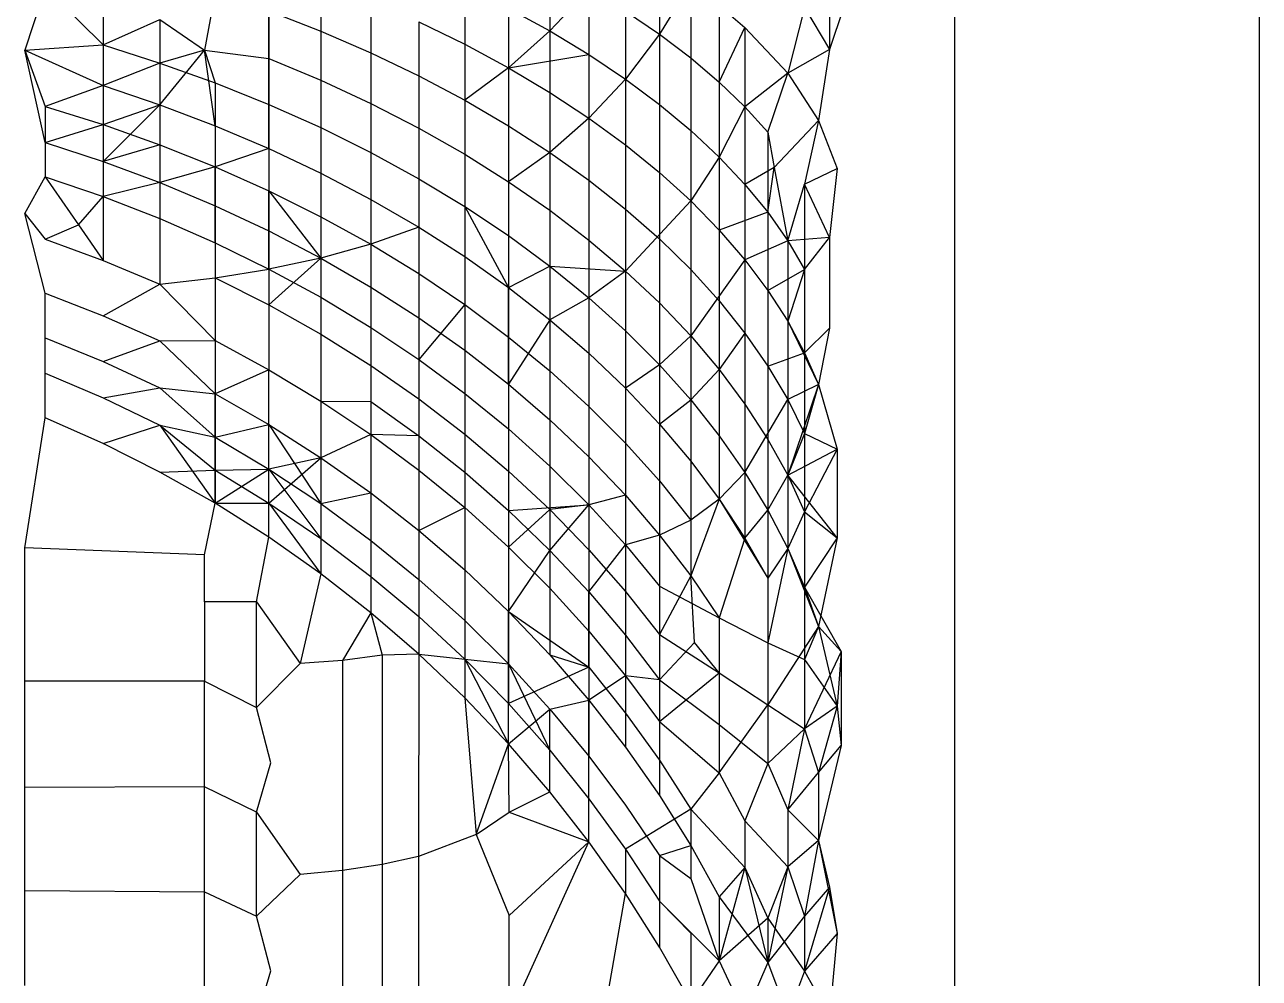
# Model space of a CAD drawing. Header units: inches. Extents: x 17 to 4615, y 5 to 3256.
# Drawn here: x 1650.593 to 1651.548, y 2588.894 to 2589.631 of the extents above; entities that cross this region are included whole.
import ezdxf

# ---------------------------------------------------------------- set-up
doc = ezdxf.new("R2010")
doc.units = ezdxf.units.IN
doc.header["$MEASUREMENT"] = 0

msp = doc.modelspace()

# ---------------------------------------------------------------- linework, layer by layer
for p, q in [((1651.54826, 2589.91378), (1651.54826, 2244.02269)), ((1651.31239, 2589.81329), (1651.31239, 2244.12489)), ((1650.78211, 2589.60514), (1650.78211, 2589.68009)), ((1651.08427, 2589.67936), (1651.08427, 2589.62391)), ((1651.21574, 2589.68692), (1651.21574, 2589.61219)), ((1650.99955, 2589.67533), (1650.99955, 2589.62644)), ((1650.60923, 2589.66019), (1650.5933, 2589.61155)), ((1650.65409, 2589.61561), (1650.60923, 2589.66019)), ((1650.82225, 2589.66556), (1650.82225, 2589.62632)), ((1650.93367, 2589.66071), (1650.93367, 2589.61615)), ((1651.10847, 2589.66303), (1651.08427, 2589.62391)), ((1651.10847, 2589.66303), (1651.10847, 2589.60566)), ((1650.74064, 2589.65659), (1650.73243, 2589.61155)), ((1650.86094, 2589.65006), (1650.86094, 2589.60953)), ((1650.99955, 2589.62644), (1651.02977, 2589.65879)), ((1651.02977, 2589.65879), (1651.02977, 2589.60819)), ((1650.65409, 2589.64835), (1650.65409, 2589.61561)), ((1650.78211, 2589.642), (1650.78211, 2589.60514)), ((1650.78211, 2589.642), (1650.82225, 2589.62632)), ((1650.96751, 2589.64396), (1650.96751, 2589.5979)), ((1650.96751, 2589.64396), (1650.99955, 2589.62644)), ((1651.05802, 2589.64164), (1651.05802, 2589.58927)), ((1651.05802, 2589.64164), (1651.08427, 2589.62391)), ((1651.13053, 2589.64624), (1651.13053, 2589.58689)), ((1651.13053, 2589.64624), (1651.15043, 2589.62906)), ((1651.19657, 2589.64463), (1651.18348, 2589.59372)), ((1651.19657, 2589.64463), (1651.21574, 2589.61219)), ((1651.22654, 2589.64432), (1651.21574, 2589.61219)), ((1650.65409, 2589.61561), (1650.69795, 2589.6352)), ((1650.69795, 2589.6352), (1650.69795, 2589.60163)), ((1650.69795, 2589.6352), (1650.73243, 2589.61155)), ((1650.89811, 2589.63355), (1650.89811, 2589.59171)), ((1650.89811, 2589.63355), (1650.93367, 2589.61615)), ((1650.82225, 2589.62632), (1650.82225, 2589.58832)), ((1650.82225, 2589.62632), (1650.86094, 2589.60953)), ((1650.96751, 2589.5979), (1650.99955, 2589.62644)), ((1650.99955, 2589.62644), (1650.99955, 2589.57877)), ((1650.99955, 2589.62644), (1651.02977, 2589.60819)), ((1651.08427, 2589.62391), (1651.05802, 2589.58927)), ((1651.08427, 2589.62391), (1651.08427, 2589.56971)), ((1651.08427, 2589.62391), (1651.10847, 2589.60566)), ((1651.13053, 2589.58689), (1651.15043, 2589.62906)), ((1651.15043, 2589.62906), (1651.15043, 2589.56772)), ((1651.15043, 2589.62906), (1651.18348, 2589.59372)), ((1650.5933, 2589.61155), (1650.65409, 2589.61561)), ((1650.65409, 2589.61561), (1650.65409, 2589.58417)), ((1650.65409, 2589.61561), (1650.69795, 2589.60163)), ((1650.93367, 2589.61615), (1650.93367, 2589.57291)), ((1650.93367, 2589.61615), (1650.96751, 2589.5979)), ((1651.21574, 2589.61219), (1651.18348, 2589.59372)), ((1651.21574, 2589.61219), (1651.20735, 2589.55729)), ((1650.5933, 2589.61155), (1650.60923, 2589.56815)), ((1650.5933, 2589.61155), (1650.65409, 2589.58417)), ((1650.60923, 2589.5402), (1650.5933, 2589.61155)), ((1650.73243, 2589.61155), (1650.69795, 2589.60163)), ((1650.69795, 2589.56934), (1650.73243, 2589.61155)), ((1650.73243, 2589.61155), (1650.74064, 2589.58628)), ((1650.73243, 2589.61155), (1650.78211, 2589.60514)), ((1650.74064, 2589.55311), (1650.73243, 2589.61155)), ((1650.78211, 2589.60514), (1650.78211, 2589.56962)), ((1650.78211, 2589.60514), (1650.82225, 2589.58832)), ((1650.78211, 2589.53547), (1650.78211, 2589.60514)), ((1650.86094, 2589.60953), (1650.86094, 2589.57032)), ((1650.86094, 2589.60953), (1650.89811, 2589.59171)), ((1650.96751, 2589.5979), (1651.02977, 2589.60819)), ((1651.02977, 2589.60819), (1651.02977, 2589.5589)), ((1651.02977, 2589.60819), (1651.05802, 2589.58927)), ((1651.10847, 2589.60566), (1651.10847, 2589.5496)), ((1651.10847, 2589.60566), (1651.13053, 2589.58689)), ((1650.69795, 2589.60163), (1650.65409, 2589.58417)), ((1650.69795, 2589.60163), (1650.69795, 2589.56934)), ((1650.69795, 2589.60163), (1650.74064, 2589.58628)), ((1650.96751, 2589.5979), (1650.93367, 2589.57291)), ((1650.96751, 2589.5979), (1650.96751, 2589.55317)), ((1650.96751, 2589.5979), (1650.99955, 2589.57877)), ((1651.18348, 2589.59372), (1651.15043, 2589.56772)), ((1651.1681, 2589.54813), (1651.18348, 2589.59372)), ((1651.18348, 2589.59372), (1651.20735, 2589.55729)), ((1650.65409, 2589.58417), (1650.60923, 2589.56815)), ((1650.65409, 2589.58417), (1650.65409, 2589.55411)), ((1650.65409, 2589.58417), (1650.69795, 2589.56934)), ((1650.74064, 2589.58628), (1650.74064, 2589.55311)), ((1650.74064, 2589.58628), (1650.78211, 2589.56962)), ((1650.82225, 2589.58832), (1650.82225, 2589.55167)), ((1650.82225, 2589.58832), (1650.86094, 2589.57032)), ((1650.89811, 2589.59171), (1650.89811, 2589.55124)), ((1650.89811, 2589.59171), (1650.93367, 2589.57291)), ((1651.05802, 2589.58927), (1651.02977, 2589.5589)), ((1651.05802, 2589.58927), (1651.05802, 2589.53827)), ((1651.05802, 2589.58927), (1651.08427, 2589.56971)), ((1651.13053, 2589.58689), (1651.13053, 2589.52894)), ((1651.13053, 2589.58689), (1651.15043, 2589.56772)), ((1650.99955, 2589.57877), (1650.99955, 2589.53254)), ((1650.99955, 2589.57877), (1651.02977, 2589.5589)), ((1650.60923, 2589.56815), (1650.60923, 2589.5402)), ((1650.60923, 2589.56815), (1650.65409, 2589.55411)), ((1650.65409, 2589.55411), (1650.69795, 2589.56934)), ((1650.65409, 2589.52546), (1650.69795, 2589.56934)), ((1650.69795, 2589.56934), (1650.69795, 2589.53849)), ((1650.69795, 2589.56934), (1650.74064, 2589.55311)), ((1650.78211, 2589.56962), (1650.78211, 2589.53547)), ((1650.78211, 2589.56962), (1650.82225, 2589.55167)), ((1650.86094, 2589.57032), (1650.86094, 2589.53254)), ((1650.86094, 2589.57032), (1650.89811, 2589.55124)), ((1650.93367, 2589.57291), (1650.93367, 2589.53107)), ((1650.93367, 2589.57291), (1650.96751, 2589.55317)), ((1651.08427, 2589.56971), (1651.08427, 2589.51694)), ((1651.08427, 2589.56971), (1651.10847, 2589.5496)), ((1651.15043, 2589.56772), (1651.13053, 2589.52894)), ((1651.15043, 2589.56772), (1651.15043, 2589.50776)), ((1651.15043, 2589.56772), (1651.1681, 2589.54813)), ((1651.02977, 2589.5589), (1650.99955, 2589.53254)), ((1651.02977, 2589.5589), (1651.02977, 2589.51102)), ((1651.02977, 2589.5589), (1651.05802, 2589.53827)), ((1651.20735, 2589.55729), (1651.17308, 2589.52098)), ((1651.20735, 2589.55729), (1651.19657, 2589.508)), ((1651.20735, 2589.55729), (1651.22172, 2589.52015)), ((1650.60923, 2589.5402), (1650.65409, 2589.55411)), ((1650.65409, 2589.55411), (1650.65409, 2589.52546)), ((1650.65409, 2589.55411), (1650.69795, 2589.53849)), ((1650.74064, 2589.55311), (1650.74064, 2589.5214)), ((1650.74064, 2589.55311), (1650.78211, 2589.53547)), ((1650.82225, 2589.55167), (1650.82225, 2589.51648)), ((1650.82225, 2589.55167), (1650.86094, 2589.53254)), ((1650.89811, 2589.55124), (1650.89811, 2589.51218)), ((1650.89811, 2589.55124), (1650.93367, 2589.53107)), ((1650.96751, 2589.55317), (1650.96751, 2589.50989)), ((1650.96751, 2589.55317), (1650.99955, 2589.53254)), ((1651.10847, 2589.5496), (1651.10847, 2589.495)), ((1651.10847, 2589.5496), (1651.13053, 2589.52894)), ((1651.1681, 2589.54813), (1651.1681, 2589.48618)), ((1651.1681, 2589.54813), (1651.17308, 2589.52098)), ((1650.60923, 2589.5402), (1650.60923, 2589.51371)), ((1650.60923, 2589.5402), (1650.65409, 2589.52546)), ((1650.69795, 2589.53849), (1650.65409, 2589.52546)), ((1650.69795, 2589.53849), (1650.69795, 2589.50913)), ((1650.69795, 2589.53849), (1650.74064, 2589.5214)), ((1650.78211, 2589.53547), (1650.74064, 2589.5214)), ((1650.78211, 2589.53547), (1650.78211, 2589.50281)), ((1650.78211, 2589.53547), (1650.82225, 2589.51648)), ((1651.05802, 2589.53827), (1651.05802, 2589.48874)), ((1651.05802, 2589.53827), (1651.08427, 2589.51694)), ((1650.86094, 2589.53254), (1650.86094, 2589.49622)), ((1650.86094, 2589.53254), (1650.89811, 2589.51218)), ((1650.86094, 2589.53254), (1650.86094, 2589.46149)), ((1650.93367, 2589.53107), (1650.93367, 2589.49073)), ((1650.93367, 2589.53107), (1650.96751, 2589.50989)), ((1650.99955, 2589.53254), (1650.96751, 2589.50989)), ((1650.99955, 2589.53254), (1650.99955, 2589.48777)), ((1650.99955, 2589.53254), (1651.02977, 2589.51102)), ((1651.13053, 2589.52894), (1651.10847, 2589.495)), ((1651.13053, 2589.52894), (1651.13053, 2589.47245)), ((1651.13053, 2589.52894), (1651.15043, 2589.50776)), ((1650.65409, 2589.52546), (1650.65409, 2589.49836)), ((1650.65409, 2589.52546), (1650.69795, 2589.50913)), ((1650.74064, 2589.5214), (1650.69795, 2589.50913)), ((1650.74064, 2589.5214), (1650.74064, 2589.49118)), ((1650.74064, 2589.5214), (1650.78211, 2589.50281)), ((1650.74064, 2589.46259), (1650.74064, 2589.5214)), ((1650.82225, 2589.51648), (1650.82225, 2589.48282)), ((1650.82225, 2589.51648), (1650.86094, 2589.49622)), ((1651.08427, 2589.51694), (1651.08427, 2589.4657)), ((1651.08427, 2589.51694), (1651.10847, 2589.495)), ((1651.17308, 2589.52098), (1651.15043, 2589.50776)), ((1651.1681, 2589.48618), (1651.17308, 2589.52098)), ((1651.17308, 2589.52098), (1651.18348, 2589.46421)), ((1651.19657, 2589.508), (1651.22172, 2589.52015)), ((1651.22172, 2589.52015), (1651.21574, 2589.46683)), ((1650.5933, 2589.48524), (1650.60923, 2589.51371)), ((1650.60923, 2589.51371), (1650.65409, 2589.49836)), ((1650.60923, 2589.51371), (1650.635, 2589.47648)), ((1650.69795, 2589.50913), (1650.65409, 2589.49836)), ((1650.69795, 2589.50913), (1650.69795, 2589.4813)), ((1650.69795, 2589.50913), (1650.74064, 2589.49118)), ((1650.89811, 2589.51218), (1650.89811, 2589.47467)), ((1650.89811, 2589.51218), (1650.93367, 2589.49073)), ((1650.96751, 2589.50989), (1650.96751, 2589.46817)), ((1650.96751, 2589.50989), (1650.99955, 2589.48777)), ((1651.02977, 2589.51102), (1651.02977, 2589.4647)), ((1651.02977, 2589.51102), (1651.05802, 2589.48874)), ((1651.15043, 2589.50776), (1651.15043, 2589.44938)), ((1651.15043, 2589.50776), (1651.1681, 2589.48618)), ((1651.18348, 2589.46421), (1651.19657, 2589.508)), ((1651.19657, 2589.508), (1651.19657, 2589.44193)), ((1651.21574, 2589.46683), (1651.19657, 2589.508)), ((1650.635, 2589.47648), (1650.65409, 2589.49836)), ((1650.65409, 2589.49836), (1650.65409, 2589.44889)), ((1650.65409, 2589.49836), (1650.69795, 2589.4813)), ((1650.78211, 2589.50281), (1650.78211, 2589.47175)), ((1650.78211, 2589.50281), (1650.82225, 2589.48282)), ((1650.78211, 2589.4423), (1650.78211, 2589.50281)), ((1650.78211, 2589.50281), (1650.82225, 2589.45078)), ((1650.74064, 2589.49118), (1650.74064, 2589.46259)), ((1650.74064, 2589.49118), (1650.78211, 2589.47175)), ((1650.86094, 2589.49622), (1650.86094, 2589.46149)), ((1650.86094, 2589.49622), (1650.89811, 2589.47467)), ((1650.93367, 2589.49073), (1650.93367, 2589.45197)), ((1650.93367, 2589.49073), (1650.96751, 2589.46817)), ((1650.93367, 2589.49073), (1650.96751, 2589.42807)), ((1650.99955, 2589.48777), (1650.99955, 2589.44458)), ((1650.99955, 2589.48777), (1651.02977, 2589.4647)), ((1651.10847, 2589.495), (1651.05802, 2589.4408)), ((1651.05802, 2589.48874), (1651.05802, 2589.4408)), ((1651.05802, 2589.48874), (1651.08427, 2589.4657)), ((1651.10847, 2589.495), (1651.10847, 2589.44196)), ((1651.10847, 2589.495), (1651.13053, 2589.47245)), ((1650.5933, 2589.48524), (1650.60923, 2589.46543)), ((1650.60923, 2589.42374), (1650.5933, 2589.48524)), ((1650.69795, 2589.4813), (1650.69795, 2589.43055)), ((1650.69795, 2589.4813), (1650.74064, 2589.46259)), ((1650.82225, 2589.48282), (1650.82225, 2589.45078)), ((1650.82225, 2589.48282), (1650.86094, 2589.46149)), ((1651.1681, 2589.48618), (1651.13053, 2589.47245)), ((1651.1681, 2589.48618), (1651.1681, 2589.42585)), ((1651.1681, 2589.48618), (1651.18348, 2589.46421)), ((1650.60923, 2589.46543), (1650.635, 2589.47648)), ((1650.635, 2589.47648), (1650.65409, 2589.44889)), ((1650.78211, 2589.47175), (1650.78211, 2589.4423)), ((1650.78211, 2589.47175), (1650.82225, 2589.45078)), ((1650.89811, 2589.47467), (1650.86094, 2589.46149)), ((1650.89811, 2589.47467), (1650.89811, 2589.43882)), ((1650.89811, 2589.47467), (1650.93367, 2589.45197)), ((1651.13053, 2589.47245), (1651.13053, 2589.41761)), ((1651.13053, 2589.47245), (1651.15043, 2589.44938)), ((1650.60923, 2589.46543), (1650.65409, 2589.44889)), ((1650.74064, 2589.46259), (1650.74064, 2589.43564)), ((1650.74064, 2589.46259), (1650.78211, 2589.4423)), ((1650.86094, 2589.46149), (1650.82225, 2589.45078)), ((1650.86094, 2589.46149), (1650.86094, 2589.42841)), ((1650.86094, 2589.46149), (1650.89811, 2589.43882)), ((1650.96751, 2589.46817), (1650.96751, 2589.42807)), ((1650.96751, 2589.46817), (1650.99955, 2589.44458)), ((1651.02977, 2589.4647), (1651.02977, 2589.42005)), ((1651.02977, 2589.4647), (1651.05802, 2589.4408)), ((1651.08427, 2589.4657), (1651.08427, 2589.41608)), ((1651.08427, 2589.4657), (1651.10847, 2589.44196)), ((1651.18348, 2589.46421), (1651.15043, 2589.44938)), ((1651.21574, 2589.46683), (1651.18348, 2589.46421)), ((1651.18348, 2589.46421), (1651.18348, 2589.40189)), ((1651.18348, 2589.46421), (1651.19657, 2589.44193)), ((1651.19657, 2589.44193), (1651.21574, 2589.46683)), ((1651.21574, 2589.46683), (1651.21574, 2589.39655)), ((1650.82225, 2589.45078), (1650.78211, 2589.4423)), ((1650.78211, 2589.41456), (1650.82225, 2589.45078)), ((1650.82225, 2589.45078), (1650.82225, 2589.42045)), ((1650.82225, 2589.45078), (1650.86094, 2589.42841)), ((1650.93367, 2589.45197), (1650.93367, 2589.41489)), ((1650.93367, 2589.45197), (1650.96751, 2589.42807)), ((1650.65409, 2589.44889), (1650.69795, 2589.43055)), ((1650.74064, 2589.43564), (1650.78211, 2589.4423)), ((1650.78211, 2589.4423), (1650.78211, 2589.41456)), ((1650.78211, 2589.4423), (1650.82225, 2589.42045)), ((1650.96751, 2589.42807), (1650.99955, 2589.44458)), ((1650.99955, 2589.44458), (1650.99955, 2589.40311)), ((1650.99955, 2589.44458), (1651.02977, 2589.42005)), ((1650.99955, 2589.44458), (1651.05802, 2589.4408)), ((1651.05802, 2589.4408), (1651.02977, 2589.42005)), ((1651.05802, 2589.4408), (1651.05802, 2589.39457)), ((1651.05802, 2589.4408), (1651.08427, 2589.41608)), ((1651.15043, 2589.44938), (1651.10847, 2589.39066)), ((1651.10847, 2589.44196), (1651.10847, 2589.39066)), ((1651.10847, 2589.44196), (1651.13053, 2589.41761)), ((1651.15043, 2589.44938), (1651.15043, 2589.39267)), ((1651.15043, 2589.44938), (1651.1681, 2589.42585)), ((1651.1681, 2589.42585), (1651.19657, 2589.44193)), ((1651.19657, 2589.44193), (1651.18348, 2589.40189)), ((1651.19657, 2589.44193), (1651.19657, 2589.37757)), ((1650.65409, 2589.40619), (1650.69795, 2589.43055)), ((1650.69795, 2589.43055), (1650.74064, 2589.43564)), ((1650.69795, 2589.43055), (1650.74064, 2589.387)), ((1650.74064, 2589.43564), (1650.78211, 2589.41456)), ((1650.74064, 2589.43564), (1650.74064, 2589.387)), ((1650.89811, 2589.43882), (1650.89811, 2589.40467)), ((1650.89811, 2589.43882), (1650.93367, 2589.41489)), ((1650.60923, 2589.42374), (1650.65409, 2589.40619)), ((1650.60923, 2589.38907), (1650.60923, 2589.42374)), ((1650.86094, 2589.42841), (1650.86094, 2589.3971)), ((1650.86094, 2589.42841), (1650.89811, 2589.40467)), ((1650.96751, 2589.42807), (1650.96751, 2589.38974)), ((1650.96751, 2589.42807), (1650.99955, 2589.40311)), ((1650.96751, 2589.35325), (1650.96751, 2589.42807)), ((1651.1681, 2589.42585), (1651.1681, 2589.36722)), ((1651.1681, 2589.42585), (1651.18348, 2589.40189)), ((1650.78211, 2589.41456), (1650.78211, 2589.36448)), ((1650.78211, 2589.41456), (1650.82225, 2589.39185)), ((1650.82225, 2589.42045), (1650.82225, 2589.39185)), ((1650.82225, 2589.42045), (1650.86094, 2589.3971)), ((1650.93367, 2589.41489), (1650.89811, 2589.37232)), ((1650.93367, 2589.41489), (1650.93367, 2589.37958)), ((1650.93367, 2589.41489), (1650.96751, 2589.38974)), ((1650.93367, 2589.41489), (1650.93367, 2589.34617)), ((1651.02977, 2589.42005), (1650.99955, 2589.40311)), ((1651.02977, 2589.42005), (1651.02977, 2589.37714)), ((1651.02977, 2589.42005), (1651.05802, 2589.39457)), ((1651.08427, 2589.41608), (1651.08427, 2589.36826)), ((1651.08427, 2589.41608), (1651.10847, 2589.39066)), ((1651.13053, 2589.41761), (1651.13053, 2589.36454)), ((1651.13053, 2589.41761), (1651.15043, 2589.39267)), ((1650.65409, 2589.40619), (1650.69795, 2589.38675)), ((1650.89811, 2589.40467), (1650.89811, 2589.37232)), ((1650.89811, 2589.40467), (1650.93367, 2589.37958)), ((1650.99955, 2589.40311), (1650.96751, 2589.35325)), ((1650.99955, 2589.40311), (1650.99955, 2589.36347)), ((1650.99955, 2589.40311), (1651.02977, 2589.37714)), ((1651.18348, 2589.40189), (1651.18348, 2589.34134)), ((1651.18348, 2589.40189), (1651.19657, 2589.37757)), ((1651.18348, 2589.40189), (1651.20735, 2589.35294)), ((1650.86094, 2589.3971), (1650.86094, 2589.36759)), ((1650.86094, 2589.3971), (1650.89811, 2589.37232)), ((1651.05802, 2589.39457), (1651.05802, 2589.35019)), ((1651.05802, 2589.39457), (1651.08427, 2589.36826)), ((1651.15043, 2589.39267), (1651.13053, 2589.36454)), ((1651.15043, 2589.39267), (1651.15043, 2589.3378)), ((1651.15043, 2589.39267), (1651.1681, 2589.36722)), ((1651.21574, 2589.39655), (1651.19657, 2589.37757)), ((1651.21574, 2589.39655), (1651.20735, 2589.35294)), ((1650.60923, 2589.38907), (1650.65409, 2589.3707)), ((1650.60923, 2589.36176), (1650.60923, 2589.38907)), ((1650.65409, 2589.3707), (1650.69795, 2589.38675)), ((1650.69795, 2589.38675), (1650.74064, 2589.387)), ((1650.69795, 2589.38675), (1650.74064, 2589.34571)), ((1650.74064, 2589.387), (1650.78211, 2589.36448)), ((1650.74064, 2589.387), (1650.74064, 2589.34571)), ((1650.82225, 2589.39185), (1650.82225, 2589.34021)), ((1650.82225, 2589.39185), (1650.86094, 2589.36759)), ((1650.96751, 2589.38974), (1650.96751, 2589.35325)), ((1650.96751, 2589.38974), (1650.99955, 2589.36347)), ((1651.10847, 2589.39066), (1651.08427, 2589.36826)), ((1651.10847, 2589.39066), (1651.10847, 2589.34119)), ((1651.10847, 2589.39066), (1651.13053, 2589.36454)), ((1650.93367, 2589.37958), (1650.93367, 2589.34617)), ((1650.93367, 2589.37958), (1650.96751, 2589.35325)), ((1651.02977, 2589.37714), (1651.02977, 2589.33609)), ((1651.02977, 2589.37714), (1651.05802, 2589.35019)), ((1651.1681, 2589.36722), (1651.19657, 2589.37757)), ((1651.19657, 2589.37757), (1651.19657, 2589.31507)), ((1651.19657, 2589.37757), (1651.20735, 2589.35294)), ((1650.65409, 2589.3707), (1650.69795, 2589.35032)), ((1650.78211, 2589.36448), (1650.74064, 2589.34571)), ((1650.78211, 2589.36448), (1650.82225, 2589.34021)), ((1650.78211, 2589.32196), (1650.78211, 2589.36448)), ((1650.86094, 2589.36759), (1650.86094, 2589.33997)), ((1650.86094, 2589.36759), (1650.89811, 2589.34183)), ((1650.86094, 2589.36759), (1650.86094, 2589.31434)), ((1650.89811, 2589.37232), (1650.89811, 2589.34183)), ((1650.89811, 2589.37232), (1650.93367, 2589.34617)), ((1650.89811, 2589.37232), (1650.89811, 2589.31333)), ((1650.99955, 2589.36347), (1650.99955, 2589.32572)), ((1650.99955, 2589.36347), (1651.02977, 2589.33609)), ((1651.08427, 2589.36826), (1651.05802, 2589.35019)), ((1651.08427, 2589.36826), (1651.08427, 2589.32233)), ((1651.08427, 2589.36826), (1651.10847, 2589.34119)), ((1651.13053, 2589.36454), (1651.10847, 2589.34119)), ((1651.13053, 2589.36454), (1651.13053, 2589.31336)), ((1651.13053, 2589.36454), (1651.15043, 2589.3378)), ((1651.1681, 2589.36722), (1651.1681, 2589.31052)), ((1651.1681, 2589.36722), (1651.18348, 2589.34134)), ((1650.60923, 2589.36176), (1650.65409, 2589.34275)), ((1650.60923, 2589.32718), (1650.60923, 2589.36176)), ((1650.65409, 2589.34275), (1650.69795, 2589.35032)), ((1650.69795, 2589.35032), (1650.74064, 2589.3122)), ((1650.69795, 2589.35032), (1650.74064, 2589.34571)), ((1650.74064, 2589.34571), (1650.78211, 2589.32196)), ((1650.74064, 2589.3122), (1650.74064, 2589.34571)), ((1650.74064, 2589.34571), (1650.74064, 2589.28678)), ((1650.93367, 2589.34617), (1650.93367, 2589.31467)), ((1650.93367, 2589.34617), (1650.96751, 2589.31867)), ((1650.96751, 2589.35325), (1650.96751, 2589.31867)), ((1650.96751, 2589.35325), (1650.99955, 2589.32572)), ((1651.05802, 2589.35019), (1651.05802, 2589.30774)), ((1651.05802, 2589.35019), (1651.08427, 2589.32233)), ((1651.20735, 2589.35294), (1651.18348, 2589.28278)), ((1651.20735, 2589.35294), (1651.18348, 2589.34134)), ((1651.20735, 2589.35294), (1651.19657, 2589.31507)), ((1651.20735, 2589.35294), (1651.22172, 2589.30304)), ((1650.65409, 2589.34275), (1650.69795, 2589.32163)), ((1650.82225, 2589.34021), (1650.86094, 2589.31434)), ((1650.82225, 2589.34021), (1650.86094, 2589.33997)), ((1650.82225, 2589.34021), (1650.82225, 2589.29642)), ((1650.86094, 2589.33997), (1650.86094, 2589.31434)), ((1650.86094, 2589.33997), (1650.89811, 2589.31333)), ((1650.89811, 2589.34183), (1650.89811, 2589.31333)), ((1650.89811, 2589.34183), (1650.93367, 2589.31467)), ((1651.02977, 2589.33609), (1651.02977, 2589.29703)), ((1651.02977, 2589.33609), (1651.05802, 2589.30774)), ((1651.08427, 2589.32233), (1651.10847, 2589.34119)), ((1651.10847, 2589.34119), (1651.10847, 2589.29368)), ((1651.10847, 2589.34119), (1651.13053, 2589.31336)), ((1651.15043, 2589.28492), (1651.18348, 2589.34134)), ((1651.15043, 2589.3378), (1651.15043, 2589.28492)), ((1651.15043, 2589.3378), (1651.1681, 2589.31052)), ((1651.18348, 2589.34134), (1651.18348, 2589.28278)), ((1651.18348, 2589.34134), (1651.19657, 2589.31507)), ((1650.5933, 2589.22682), (1650.60923, 2589.32718)), ((1650.65409, 2589.30732), (1650.60923, 2589.32718)), ((1650.99955, 2589.32572), (1650.99955, 2589.28995)), ((1650.99955, 2589.32572), (1651.02977, 2589.29703)), ((1650.65409, 2589.30732), (1650.69795, 2589.32163)), ((1650.69795, 2589.32163), (1650.74064, 2589.28678)), ((1650.69795, 2589.32163), (1650.74064, 2589.3122)), ((1650.69795, 2589.32163), (1650.74064, 2589.26111)), ((1650.74064, 2589.3122), (1650.78211, 2589.32196)), ((1650.78211, 2589.32196), (1650.82225, 2589.29642)), ((1650.78211, 2589.32196), (1650.82225, 2589.26087)), ((1650.78211, 2589.28748), (1650.78211, 2589.32196)), ((1650.96751, 2589.31867), (1650.96751, 2589.28611)), ((1650.96751, 2589.31867), (1650.99955, 2589.28995)), ((1650.96751, 2589.31867), (1650.96751, 2589.25562)), ((1651.08427, 2589.32233), (1651.08427, 2589.27842)), ((1651.08427, 2589.32233), (1651.10847, 2589.29368)), ((1650.69795, 2589.28528), (1650.65409, 2589.30732)), ((1650.74064, 2589.3122), (1650.78211, 2589.28748)), ((1650.74064, 2589.26111), (1650.74064, 2589.3122)), ((1650.74064, 2589.3122), (1650.74064, 2589.28678)), ((1650.86094, 2589.31434), (1650.82225, 2589.29642)), ((1650.86094, 2589.31434), (1650.89811, 2589.28684)), ((1650.89811, 2589.31333), (1650.86094, 2589.31434)), ((1650.86094, 2589.31434), (1650.86094, 2589.26914)), ((1650.89811, 2589.31333), (1650.89811, 2589.28684)), ((1650.89811, 2589.31333), (1650.93367, 2589.28519)), ((1650.93367, 2589.31467), (1650.93367, 2589.28519)), ((1650.93367, 2589.31467), (1650.96751, 2589.28611)), ((1651.05802, 2589.30774), (1651.05802, 2589.26731)), ((1651.05802, 2589.30774), (1651.08427, 2589.27842)), ((1651.13053, 2589.31336), (1651.13053, 2589.26423)), ((1651.13053, 2589.31336), (1651.15043, 2589.28492)), ((1651.1681, 2589.31052), (1651.1681, 2589.25586)), ((1651.1681, 2589.31052), (1651.18348, 2589.28278)), ((1651.19657, 2589.31507), (1651.18348, 2589.28278)), ((1651.19657, 2589.31507), (1651.19657, 2589.25458)), ((1651.19657, 2589.31507), (1651.22172, 2589.30304)), ((1651.02977, 2589.29703), (1651.02977, 2589.26004)), ((1651.02977, 2589.29703), (1651.05802, 2589.26731)), ((1651.18348, 2589.28278), (1651.22172, 2589.30304)), ((1651.22172, 2589.30304), (1651.19657, 2589.25458)), ((1651.22172, 2589.30304), (1651.22172, 2589.23453)), ((1650.74064, 2589.26111), (1650.78211, 2589.28748)), ((1650.74064, 2589.28678), (1650.78211, 2589.28748)), ((1650.82225, 2589.29642), (1650.78211, 2589.28748)), ((1650.78211, 2589.26133), (1650.82225, 2589.29642)), ((1650.78211, 2589.28748), (1650.82225, 2589.26087)), ((1650.78211, 2589.28748), (1650.82225, 2589.23389)), ((1650.78211, 2589.26133), (1650.78211, 2589.28748)), ((1650.82225, 2589.29642), (1650.86094, 2589.26914)), ((1650.82225, 2589.29642), (1650.82225, 2589.26087)), ((1650.99955, 2589.28995), (1650.99955, 2589.25626)), ((1650.99955, 2589.28995), (1651.02977, 2589.26004)), ((1651.10847, 2589.29368), (1651.10847, 2589.2482)), ((1651.10847, 2589.29368), (1651.13053, 2589.26423)), ((1650.69795, 2589.28528), (1650.74064, 2589.28678)), ((1650.74064, 2589.26111), (1650.69795, 2589.28528)), ((1650.74064, 2589.28678), (1650.78211, 2589.26133)), ((1650.74064, 2589.28678), (1650.74064, 2589.26111)), ((1650.89811, 2589.28684), (1650.93367, 2589.25779)), ((1650.89811, 2589.28684), (1650.89811, 2589.24015)), ((1650.93367, 2589.28519), (1650.93367, 2589.25779)), ((1650.93367, 2589.28519), (1650.96751, 2589.25562)), ((1650.96751, 2589.28611), (1650.96751, 2589.25562)), ((1650.96751, 2589.28611), (1650.99955, 2589.25626)), ((1651.08427, 2589.27842), (1651.08427, 2589.23658)), ((1651.08427, 2589.27842), (1651.10847, 2589.2482)), ((1651.15043, 2589.28492), (1651.13053, 2589.26423)), ((1651.15043, 2589.28492), (1651.15043, 2589.23407)), ((1651.15043, 2589.28492), (1651.1681, 2589.25586)), ((1651.1681, 2589.25586), (1651.18348, 2589.28278)), ((1651.18348, 2589.28278), (1651.18348, 2589.22629)), ((1651.18348, 2589.28278), (1651.19657, 2589.25458)), ((1651.22172, 2589.23453), (1651.18348, 2589.28278)), ((1650.82225, 2589.26087), (1650.86094, 2589.26914)), ((1650.86094, 2589.26914), (1650.89811, 2589.24015)), ((1650.86094, 2589.26914), (1650.86094, 2589.23243)), ((1650.73243, 2589.22135), (1650.74064, 2589.26111)), ((1650.74064, 2589.26111), (1650.78211, 2589.26133)), ((1650.78211, 2589.2349), (1650.74064, 2589.26111)), ((1650.78211, 2589.26133), (1650.82225, 2589.23389)), ((1650.78211, 2589.26133), (1650.82225, 2589.20667)), ((1650.78211, 2589.2349), (1650.78211, 2589.26133)), ((1650.82225, 2589.26087), (1650.86094, 2589.23243)), ((1650.82225, 2589.26087), (1650.82225, 2589.20667)), ((1650.96751, 2589.25562), (1651.02977, 2589.26004)), ((1651.02977, 2589.26004), (1650.99955, 2589.25626)), ((1650.99955, 2589.22474), (1651.02977, 2589.26004)), ((1651.05802, 2589.26731), (1651.02977, 2589.26004)), ((1651.02977, 2589.26004), (1651.02977, 2589.22516)), ((1651.02977, 2589.26004), (1651.05802, 2589.22901)), ((1651.05802, 2589.26731), (1651.05802, 2589.22901)), ((1651.05802, 2589.26731), (1651.08427, 2589.23658)), ((1651.13053, 2589.26423), (1651.10847, 2589.20493)), ((1651.13053, 2589.26423), (1651.10847, 2589.2482)), ((1651.13053, 2589.26423), (1651.15043, 2589.23407)), ((1651.13053, 2589.26423), (1651.1681, 2589.20334)), ((1650.89811, 2589.24015), (1650.93367, 2589.25779)), ((1650.93367, 2589.25779), (1650.96751, 2589.2273)), ((1650.93367, 2589.25779), (1650.93367, 2589.20957)), ((1650.99955, 2589.25626), (1650.96751, 2589.2273)), ((1650.96751, 2589.25562), (1650.96751, 2589.2273)), ((1650.96751, 2589.25562), (1650.99955, 2589.22474)), ((1650.99955, 2589.25626), (1650.99955, 2589.22474)), ((1650.99955, 2589.25626), (1651.02977, 2589.22516)), ((1651.15043, 2589.23407), (1651.1681, 2589.25586)), ((1651.1681, 2589.25586), (1651.1681, 2589.20334)), ((1651.1681, 2589.25586), (1651.18348, 2589.22629)), ((1651.19657, 2589.25458), (1651.18348, 2589.22629)), ((1651.19657, 2589.25458), (1651.19657, 2589.19626)), ((1651.19657, 2589.25458), (1651.22172, 2589.23453)), ((1650.89811, 2589.24015), (1650.93367, 2589.20957)), ((1650.89811, 2589.24015), (1650.89811, 2589.20224)), ((1651.10847, 2589.2482), (1651.08427, 2589.23658)), ((1651.10847, 2589.2482), (1651.10847, 2589.20493)), ((1650.77262, 2589.18485), (1650.78211, 2589.2349)), ((1650.82225, 2589.20667), (1650.78211, 2589.2349)), ((1650.82225, 2589.23389), (1650.86094, 2589.20459)), ((1650.86094, 2589.23243), (1650.89811, 2589.20224)), ((1650.86094, 2589.23243), (1650.86094, 2589.17652)), ((1651.08427, 2589.23658), (1651.05802, 2589.22901)), ((1651.08427, 2589.23658), (1651.08427, 2589.19696)), ((1651.08427, 2589.23658), (1651.10847, 2589.20493)), ((1651.15043, 2589.23407), (1651.13053, 2589.17246)), ((1651.15043, 2589.23407), (1651.1681, 2589.20334)), ((1651.22172, 2589.23453), (1651.19657, 2589.19626)), ((1651.22172, 2589.23453), (1651.20735, 2589.1659)), ((1650.73243, 2589.22135), (1650.5933, 2589.22682)), ((1650.5933, 2589.12369), (1650.5933, 2589.22682)), ((1650.73243, 2589.18485), (1650.73243, 2589.22135)), ((1650.96751, 2589.2273), (1650.96751, 2589.17743)), ((1650.96751, 2589.2273), (1650.99955, 2589.19544)), ((1650.96751, 2589.17743), (1650.99955, 2589.22474)), ((1650.99955, 2589.22474), (1650.99955, 2589.19544)), ((1650.99955, 2589.22474), (1651.02977, 2589.19254)), ((1651.02977, 2589.19254), (1651.05802, 2589.22901)), ((1651.02977, 2589.22516), (1651.02977, 2589.19254)), ((1651.02977, 2589.22516), (1651.05802, 2589.19294)), ((1651.05802, 2589.22901), (1651.05802, 2589.19294)), ((1651.05802, 2589.22901), (1651.08427, 2589.19696)), ((1651.18348, 2589.22629), (1651.1681, 2589.15311)), ((1651.18348, 2589.22629), (1651.1681, 2589.20334)), ((1651.18348, 2589.22629), (1651.19657, 2589.19626)), ((1651.18348, 2589.22629), (1651.20735, 2589.1659)), ((1650.82225, 2589.20667), (1650.80632, 2589.13715)), ((1650.86094, 2589.17652), (1650.82225, 2589.20667)), ((1650.86094, 2589.20459), (1650.89811, 2589.1735)), ((1650.89811, 2589.20224), (1650.93367, 2589.17038)), ((1650.89811, 2589.20224), (1650.89811, 2589.14447)), ((1650.93367, 2589.20957), (1650.96751, 2589.17743)), ((1650.93367, 2589.20957), (1650.93367, 2589.14069)), ((1651.10847, 2589.20493), (1651.08427, 2589.15964)), ((1651.10847, 2589.20493), (1651.13053, 2589.17246)), ((1651.11134, 2589.15357), (1651.10847, 2589.20493)), ((1651.1681, 2589.20334), (1651.1681, 2589.15311)), ((1650.99955, 2589.19544), (1650.99955, 2589.14383)), ((1650.99955, 2589.19544), (1651.02977, 2589.16224)), ((1651.02977, 2589.19254), (1651.02977, 2589.16224)), ((1651.02977, 2589.19254), (1651.05802, 2589.15918)), ((1651.02977, 2589.13431), (1651.02977, 2589.19254)), ((1651.05802, 2589.19294), (1651.05802, 2589.15918)), ((1651.05802, 2589.19294), (1651.08427, 2589.15964)), ((1651.08427, 2589.19696), (1651.08427, 2589.15964)), ((1651.08427, 2589.19696), (1651.13053, 2589.17246)), ((1651.19657, 2589.19626), (1651.19657, 2589.14026)), ((1651.19657, 2589.19626), (1651.20735, 2589.1659)), ((1651.19657, 2589.19626), (1651.22471, 2589.14652)), ((1650.77262, 2589.18485), (1650.73243, 2589.18485)), ((1650.73243, 2589.18485), (1650.73243, 2589.12369)), ((1650.77262, 2589.10325), (1650.77262, 2589.18485)), ((1650.77262, 2589.18485), (1650.80632, 2589.13715)), ((1650.86094, 2589.17652), (1650.83903, 2589.13962)), ((1650.89811, 2589.14447), (1650.86094, 2589.17652)), ((1650.86094, 2589.17652), (1650.86985, 2589.14365)), ((1650.89811, 2589.1735), (1650.93367, 2589.14069)), ((1650.96751, 2589.17743), (1650.99955, 2589.14383)), ((1650.96751, 2589.17743), (1650.96751, 2589.10621)), ((1650.96751, 2589.17743), (1651.02977, 2589.13431)), ((1650.96751, 2589.13691), (1650.96751, 2589.17743)), ((1651.13053, 2589.17246), (1651.13053, 2589.13007)), ((1651.13053, 2589.17246), (1651.1681, 2589.15311)), ((1650.93367, 2589.17038), (1650.96751, 2589.13691)), ((1651.20735, 2589.1659), (1651.1681, 2589.10526)), ((1651.20735, 2589.1659), (1651.19657, 2589.14026)), ((1651.20735, 2589.1659), (1651.22172, 2589.10431)), ((1651.20735, 2589.1659), (1651.22471, 2589.14652)), ((1651.02977, 2589.16224), (1651.02977, 2589.13431)), ((1651.02977, 2589.16224), (1651.05802, 2589.12781)), ((1651.05802, 2589.15918), (1651.05802, 2589.12781)), ((1651.05802, 2589.15918), (1651.08427, 2589.1247)), ((1651.08427, 2589.15964), (1651.08427, 2589.1247)), ((1651.08427, 2589.15964), (1651.13053, 2589.13007)), ((1651.11134, 2589.15357), (1651.08427, 2589.1247)), ((1651.13053, 2589.13007), (1651.11134, 2589.15357)), ((1650.89811, 2589.14447), (1650.86985, 2589.14365)), ((1650.89811, 2589.14447), (1650.8979, 2588.98804)), ((1650.93367, 2589.11069), (1650.89811, 2589.14447)), ((1650.89811, 2589.14447), (1650.93367, 2589.14069)), ((1650.99955, 2589.14383), (1651.02977, 2589.10883)), ((1650.99955, 2589.14383), (1651.02977, 2589.13431)), ((1651.1681, 2589.15311), (1651.1681, 2589.10526)), ((1651.1681, 2589.15311), (1651.19657, 2589.14026)), ((1651.22471, 2589.14652), (1651.19657, 2589.0867)), ((1651.22471, 2589.14652), (1651.22172, 2589.10431)), ((1651.22471, 2589.14652), (1651.22471, 2589.07386)), ((1650.80632, 2589.13715), (1650.77262, 2589.10325)), ((1650.83903, 2589.13962), (1650.80632, 2589.13715)), ((1650.86985, 2589.14365), (1650.83903, 2589.13962)), ((1650.83903, 2589.13962), (1650.83903, 2588.97702)), ((1650.86985, 2589.14365), (1650.86985, 2588.98169)), ((1650.93367, 2589.14069), (1650.96751, 2589.10621)), ((1650.93367, 2589.14069), (1650.96751, 2589.13691)), ((1650.93367, 2589.14069), (1650.96751, 2589.07517)), ((1650.93367, 2589.14069), (1650.93367, 2589.11069)), ((1650.96751, 2589.13691), (1650.99955, 2589.10193)), ((1650.96751, 2589.13691), (1650.99955, 2589.07013)), ((1650.96751, 2589.07517), (1650.96751, 2589.13691)), ((1651.02977, 2589.13431), (1650.96751, 2589.10621)), ((1651.02977, 2589.13431), (1651.02977, 2589.10883)), ((1651.02977, 2589.13431), (1651.05802, 2589.09891)), ((1651.02977, 2589.13431), (1651.02977, 2589.0655)), ((1651.19657, 2589.14026), (1651.19657, 2589.0867)), ((1651.19657, 2589.14026), (1651.22172, 2589.10431)), ((1651.05802, 2589.12781), (1651.02977, 2589.10883)), ((1651.05802, 2589.12781), (1651.05802, 2589.09891)), ((1651.05802, 2589.12781), (1651.08427, 2589.09226)), ((1651.08427, 2589.1247), (1651.05802, 2589.12781)), ((1651.08427, 2589.09226), (1651.13053, 2589.13007)), ((1651.08427, 2589.1247), (1651.08427, 2589.09226)), ((1651.08427, 2589.1247), (1651.13053, 2589.09012)), ((1651.13053, 2589.13007), (1651.13053, 2589.09012)), ((1651.13053, 2589.13007), (1651.1681, 2589.10526)), ((1650.73243, 2589.12369), (1650.5933, 2589.12369)), ((1650.5933, 2589.04143), (1650.5933, 2589.12369)), ((1650.73243, 2589.04181), (1650.73243, 2589.12369)), ((1650.73243, 2589.12369), (1650.77262, 2589.10325)), ((1650.96751, 2589.07517), (1650.93367, 2589.11069)), ((1650.93367, 2589.11069), (1650.94255, 2589.00504)), ((1650.96751, 2589.10621), (1650.99955, 2589.07013)), ((1650.96751, 2589.07517), (1650.96751, 2589.10621)), ((1650.99955, 2589.10193), (1651.02977, 2589.10883)), ((1651.02977, 2589.10883), (1651.05802, 2589.07258)), ((1651.02977, 2589.0655), (1651.02977, 2589.10883)), ((1650.78381, 2589.06039), (1650.77262, 2589.10325)), ((1650.96751, 2589.07517), (1650.99955, 2589.10193)), ((1650.99955, 2589.10193), (1651.02977, 2589.0655)), ((1650.99955, 2589.03806), (1650.99955, 2589.10193)), ((1651.05802, 2589.09891), (1651.05802, 2589.07258)), ((1651.05802, 2589.09891), (1651.08427, 2589.06235)), ((1651.13053, 2589.05274), (1651.1681, 2589.10526)), ((1651.1681, 2589.10526), (1651.1681, 2589.05997)), ((1651.1681, 2589.10526), (1651.19657, 2589.0867)), ((1651.22172, 2589.10431), (1651.19657, 2589.0867)), ((1651.22172, 2589.10431), (1651.20735, 2589.05283)), ((1651.22172, 2589.10431), (1651.22471, 2589.07386)), ((1651.08427, 2589.09226), (1651.08427, 2589.06235)), ((1651.08427, 2589.09226), (1651.13053, 2589.05274)), ((1651.13053, 2589.09012), (1651.13053, 2589.05274)), ((1651.13053, 2589.09012), (1651.1681, 2589.05997)), ((1651.19657, 2589.0867), (1651.1681, 2589.05997)), ((1651.19657, 2589.0867), (1651.18348, 2589.02393)), ((1651.19657, 2589.0867), (1651.20735, 2589.05283)), ((1650.94255, 2589.00504), (1650.96751, 2589.07517)), ((1650.99955, 2589.03806), (1650.96751, 2589.07517)), ((1650.96794, 2589.02228), (1650.96751, 2589.07517)), ((1650.99955, 2589.07013), (1651.02977, 2589.0326)), ((1651.05802, 2589.07258), (1651.08427, 2589.03507)), ((1651.22471, 2589.07386), (1651.20735, 2589.00022)), ((1651.20735, 2589.05283), (1651.22471, 2589.07386)), ((1650.77262, 2589.02225), (1650.78381, 2589.06039)), ((1651.02977, 2589.0655), (1651.05802, 2589.02771)), ((1651.02977, 2588.99939), (1651.02977, 2589.0655)), ((1651.08427, 2589.06235), (1651.08427, 2589.03507)), ((1651.08427, 2589.06235), (1651.10847, 2589.02469)), ((1651.1681, 2589.05997), (1651.15043, 2589.01545)), ((1651.1681, 2589.05997), (1651.18348, 2589.02393)), ((1651.13053, 2589.05274), (1651.10847, 2589.02469)), ((1651.13053, 2589.05274), (1651.15043, 2589.01545)), ((1651.18348, 2589.02393), (1651.20735, 2589.05283)), ((1651.20735, 2589.05283), (1651.20735, 2589.00022)), ((1650.73243, 2589.04181), (1650.5933, 2589.04143)), ((1650.5933, 2588.96177), (1650.5933, 2589.04143)), ((1650.73243, 2588.9607), (1650.73243, 2589.04181)), ((1650.77262, 2589.02225), (1650.73243, 2589.04181)), ((1650.96794, 2589.02228), (1650.99955, 2589.03806)), ((1651.02977, 2588.99939), (1650.99955, 2589.03806)), ((1651.02977, 2589.0326), (1651.05802, 2588.99369)), ((1651.08427, 2589.03507), (1651.10847, 2588.99646)), ((1650.77262, 2588.9419), (1650.77262, 2589.02225)), ((1650.77262, 2589.02225), (1650.80632, 2588.97416)), ((1650.94255, 2589.00504), (1650.96794, 2589.02228)), ((1650.96794, 2589.02228), (1651.02977, 2588.99939)), ((1651.05802, 2589.02771), (1651.08427, 2588.98868)), ((1651.10847, 2589.02469), (1651.05802, 2588.99369)), ((1651.10847, 2589.02469), (1651.10847, 2588.99646)), ((1651.10847, 2589.02469), (1651.15043, 2588.97953)), ((1651.18348, 2589.02393), (1651.18348, 2588.97986)), ((1651.18348, 2589.02393), (1651.20735, 2589.00022)), ((1651.15043, 2589.01545), (1651.15043, 2588.97953)), ((1651.15043, 2589.01545), (1651.18348, 2588.97986)), ((1650.94255, 2589.00504), (1650.8979, 2588.98804)), ((1650.94255, 2589.00504), (1650.96794, 2588.9423)), ((1650.96794, 2588.8631), (1651.02977, 2588.99939)), ((1651.02977, 2588.99939), (1650.96794, 2588.9423)), ((1651.05802, 2588.95932), (1651.02977, 2588.99939)), ((1651.05802, 2588.99369), (1651.08427, 2588.95347)), ((1651.05802, 2588.99369), (1651.05802, 2588.95932)), ((1651.08427, 2588.98868), (1651.10847, 2588.99646)), ((1651.10847, 2588.99646), (1651.10847, 2588.97104)), ((1651.10847, 2588.99646), (1651.13053, 2588.95685)), ((1651.20735, 2589.00022), (1651.18348, 2588.97986)), ((1651.20735, 2589.00022), (1651.19657, 2588.94187)), ((1651.20735, 2589.00022), (1651.21574, 2588.96436)), ((1651.20735, 2589.00022), (1651.22172, 2588.92829)), ((1650.86985, 2588.98169), (1650.83903, 2588.97702)), ((1650.8979, 2588.98804), (1650.86985, 2588.98169)), ((1650.86985, 2588.98169), (1650.86985, 2588.82258)), ((1650.8979, 2588.98804), (1650.8979, 2588.82981)), ((1651.08427, 2588.98868), (1651.08427, 2588.95347)), ((1651.08427, 2588.98868), (1651.10847, 2588.97104)), ((1650.80632, 2588.97416), (1650.77262, 2588.9419)), ((1650.83903, 2588.97702), (1650.80632, 2588.97416)), ((1650.83903, 2588.97702), (1650.83903, 2588.81727)), ((1651.15043, 2588.97953), (1651.13053, 2588.95685)), ((1651.15043, 2588.97953), (1651.13053, 2588.90717)), ((1651.15043, 2588.97953), (1651.1681, 2588.94025)), ((1651.15043, 2588.97953), (1651.1681, 2588.90607)), ((1651.18348, 2588.97986), (1651.1681, 2588.94025)), ((1651.18348, 2588.97986), (1651.1681, 2588.90607)), ((1651.18348, 2588.97986), (1651.19657, 2588.94187)), ((1651.10847, 2588.97104), (1651.13053, 2588.90717)), ((1651.21574, 2588.96436), (1651.19657, 2588.89927)), ((1651.21574, 2588.96436), (1651.19657, 2588.94187)), ((1651.21574, 2588.96436), (1651.22172, 2588.92829)), ((1650.5933, 2588.96177), (1650.73243, 2588.9607)), ((1650.5933, 2588.88823), (1650.5933, 2588.96177)), ((1650.73243, 2588.88593), (1650.73243, 2588.9607)), ((1650.73243, 2588.9607), (1650.77262, 2588.9419)), ((1651.04405, 2588.87934), (1651.05802, 2588.95932)), ((1651.08427, 2588.91791), (1651.05802, 2588.95932)), ((1651.08427, 2588.95347), (1651.08427, 2588.91791)), ((1651.08427, 2588.95347), (1651.10847, 2588.92878)), ((1651.08427, 2588.95347), (1651.13053, 2588.90717)), ((1651.13053, 2588.95685), (1651.13053, 2588.90717)), ((1651.13053, 2588.95685), (1651.1681, 2588.90607)), ((1650.78381, 2588.89944), (1650.77262, 2588.9419)), ((1650.96794, 2588.8631), (1650.96794, 2588.9423)), ((1651.1681, 2588.94025), (1651.13053, 2588.90717)), ((1651.19657, 2588.94187), (1651.1681, 2588.90607)), ((1651.1681, 2588.94025), (1651.1681, 2588.90607)), ((1651.1681, 2588.94025), (1651.19657, 2588.89927)), ((1651.19657, 2588.94187), (1651.19657, 2588.89927)), ((1651.10847, 2588.92878), (1651.10847, 2588.87525)), ((1651.22172, 2588.92829), (1651.19657, 2588.89927)), ((1651.22172, 2588.92829), (1651.21574, 2588.86457)), ((1651.10847, 2588.87525), (1651.08427, 2588.91791)), ((1651.13053, 2588.90717), (1651.10847, 2588.87525)), ((1651.13053, 2588.90717), (1651.15043, 2588.86493)), ((1651.1681, 2588.90607), (1651.15043, 2588.86493)), ((1651.1681, 2588.90607), (1651.18348, 2588.86496)), ((1650.77262, 2588.86231), (1650.78381, 2588.89944)), ((1651.19657, 2588.89927), (1651.18348, 2588.86496)), ((1651.19657, 2588.89927), (1651.21574, 2588.86457))]:
    msp.add_line(p, q)

doc.saveas('drawing.dxf')
